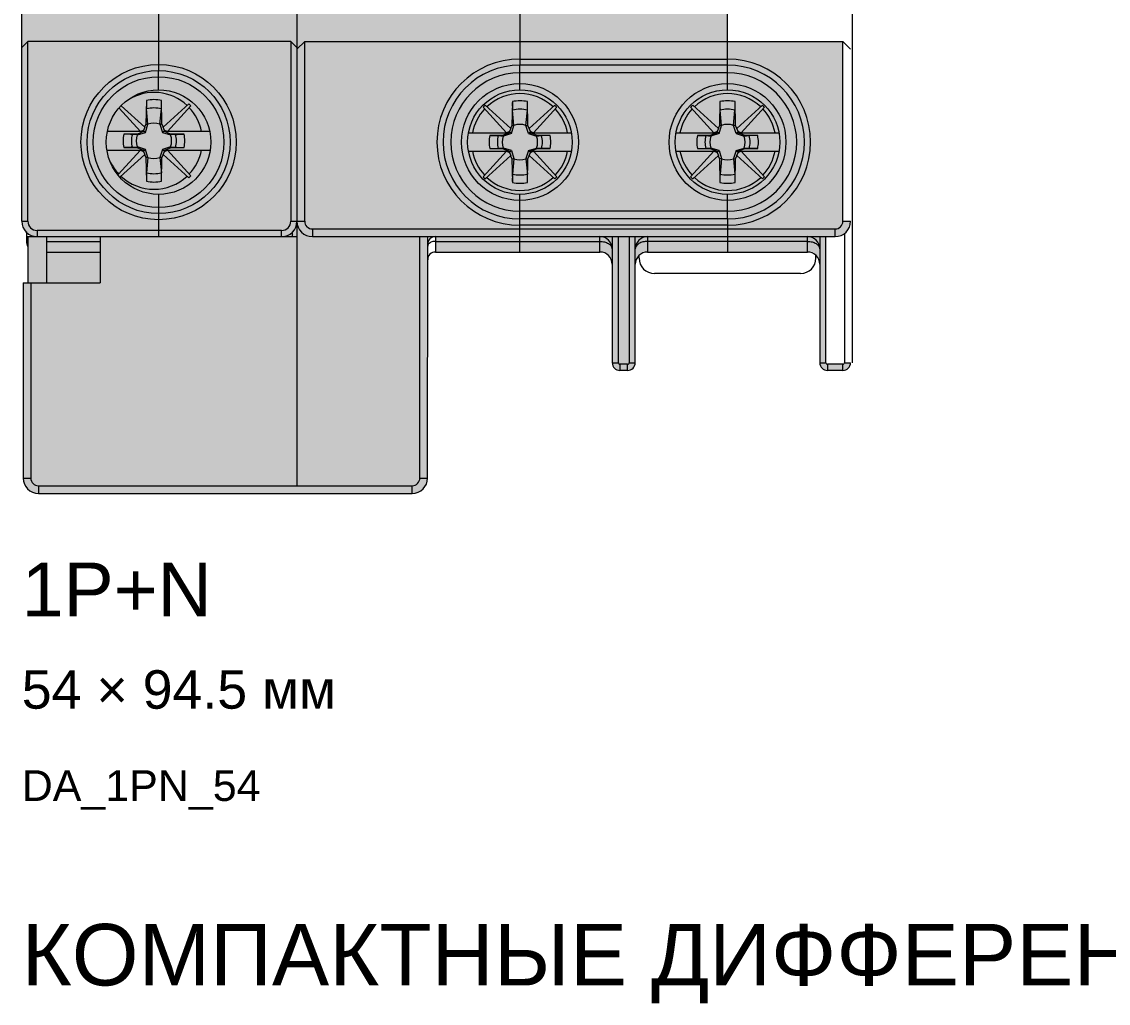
# Model space of a CAD drawing. Header units: millimetres. Extents: x 0 to 418, y -44 to 411.
# Drawn here: x 0 to 70.7, y 101.8 to 165.7 of the extents above; entities that cross this region are included whole.
import ezdxf
from ezdxf.enums import TextEntityAlignment as Align

# ---------------------------------------------------------------- set-up
doc = ezdxf.new("R2010")
doc.units = ezdxf.units.MM
for name, color, linetype, lineweight, true_color in [('BODY', 7, 'Continuous', 5, 0xf0f1eb), ('DETAILS', 7, 'Continuous', 5, 0x2f373d), ('MARKING', 7, 'Continuous', 5, 0x2f373d), ('TERMINALS', 7, 'Continuous', 5, 0xa4adb6)]:
    doc.layers.add(name, color=color, linetype=linetype, lineweight=lineweight, true_color=true_color)
doc.layers.add('PARAMETERS', color=7, linetype='Continuous', plot=False)
doc.styles.add('BLOCK_ARIAL', font='arial.ttf')

# ---------------------------------------------------------------- blocks, each defined once
blk = doc.blocks.new('DA_1PN_54')
at = {"layer": 'BODY', "true_color": 0xf0f1eb}
blk.add_hatch(color=7, dxfattribs=at).paths.add_polyline_path([(0.1, 1), (0.1, 13.7), (0.4, 13.7), (0.4, 16.7), (1, 16.7), (0.8, 16.72), (0.61, 16.78), (0.3, 16.983), (0.29, 16.99), (0.08, 17.31), (0.02, 17.5), (0, 17.7), (0, 29), (0, 33.8), (0, 39.54), (0, 39.74), (0, 43.45), (0, 49.75), (0, 53.06), (0.4, 53.06), (0.58, 53.06), (0.6, 53.06), (3.6, 53.06), (3.9, 53.06), (3.9, 53.065), (3.9, 53.07), (13.9, 53.07), (13.9, 53.09), (17.3, 53.09), (17.435, 53.085), (17.53, 53.07), (17.595, 53.06), (17.64, 53.06), (17.645, 53.06), (17.685, 53.065), (17.69, 53.07), (17.695, 53.07), (17.7, 53.07), (17.71, 53.07), (17.73, 53.08), (17.75, 53.09), (17.77, 53.1), (17.785, 53.108), (17.77, 53.115), (17.75, 53.13), (17.725, 53.14), (17.715, 53.148), (17.71, 53.15), (17.7, 53.16), (17.69, 53.16), (17.69, 53.17), (17.61, 53.25), (17.55, 53.34), (17.51, 53.45), (17.5, 53.56), (0.4, 53.56), (0.37, 53.39), (0.29, 53.24), (0.16, 53.13), (0, 53.07), (0, 76.4), (0, 81.2), (0, 92.5), (0.02, 92.7), (0.08, 92.89), (0.29, 93.21), (0.3, 93.217), (0.3, 93.375), (0.3, 93.38), (0.3, 93.41), (0.3, 93.8), (0.35, 94.07), (0.5, 94.3), (0.73, 94.45), (1, 94.5), (8.9, 94.5), (16.9, 94.5), (17.17, 94.45), (17.39, 94.3), (17.392, 94.297), (17.395, 94.295), (17.545, 94.07), (17.6, 93.8), (17.6, 93.41), (17.6, 93.38), (17.6, 93.375), (17.6, 93.217), (17.61, 93.21), (17.82, 92.89), (17.88, 92.7), (17.9, 92.5), (17.92, 92.7), (17.98, 92.89), (18.19, 93.21), (18.2, 93.217), (18.2, 93.375), (18.2, 93.38), (18.2, 93.41), (18.2, 93.8), (18.25, 94.07), (18.4, 94.3), (18.63, 94.45), (18.9, 94.5), (29.3, 94.5), (45.9, 94.5), (52.9, 94.5), (53.17, 94.45), (53.39, 94.3), (53.392, 94.297), (53.395, 94.295), (53.545, 94.07), (53.6, 93.8), (53.6, 93.41), (53.6, 93.38), (53.6, 93.375), (53.6, 93.217), (53.61, 93.21), (53.82, 92.89), (53.88, 92.7), (53.9, 92.5), (53.4, 92.5), (53.4, 80.8), (45.9, 80.8), (45.9, 77.6), (52.7, 77.6), (52.94, 77.58), (53.17, 77.51), (53.37, 77.4), (53.55, 77.25), (53.695, 77.07), (53.737, 76.991), (53.81, 76.87), (53.88, 76.64), (53.9, 76.4), (53.4, 76.4), (53.4, 33.8), (53.9, 33.8), (53.88, 33.56), (53.81, 33.33), (53.737, 33.209), (53.695, 33.13), (53.55, 32.95), (53.37, 32.8), (53.17, 32.69), (52.94, 32.62), (52.7, 32.6), (45.9, 32.6), (45.9, 29.4), (53.4, 29.4), (53.4, 17.7), (53.9, 17.7), (53.88, 17.5), (53.82, 17.31), (53.61, 16.99), (53.29, 16.78), (53.1, 16.72), (52.9, 16.7), (52.3, 16.7), (52.3, 8.5), (52.3, 8.48), (52.31, 8.46), (52.32, 8.44), (52.33, 8.43), (52.34, 8.42), (52.36, 8.41), (52.38, 8.4), (52.4, 8.4), (53.4, 8.4), (53.42, 8.4), (53.44, 8.41), (53.46, 8.42), (53.46, 8.42), (53.47, 8.43), (53.48, 8.44), (53.49, 8.46), (53.5, 8.48), (53.5, 8.5), (53.9, 8.5), (53.86, 8.305), (53.755, 8.145), (53.595, 8.04), (53.4, 8), (52.4, 8), (52.205, 8.04), (52.045, 8.145), (51.94, 8.305), (51.9, 8.5), (51.9, 14.9), (51.835, 15.21), (51.665, 15.465), (51.41, 15.635), (51.1, 15.7), (45.9, 15.7), (40.7, 15.7), (40.39, 15.635), (40.135, 15.465), (39.965, 15.21), (39.9, 14.9), (39.9, 8.5), (39.86, 8.305), (39.755, 8.145), (39.595, 8.04), (39.4, 8), (38.9, 8), (38.705, 8.04), (38.545, 8.145), (38.44, 8.305), (38.4, 8.5), (38.4, 14.9), (38.335, 15.21), (38.165, 15.465), (37.91, 15.635), (37.6, 15.7), (32.4, 15.7), (26.9, 15.7), (26.9, 16.39), (26.9, 16.7), (26.4, 16.7), (26.39, 1), (26.37, 0.8), (26.315, 0.61), (26.185, 0.42), (26.1, 0.29), (25.78, 0.08), (25.595, 0.02), (25.39, 0), (1.09, 0), (0.895, 0.02), (0.71, 0.075), (0.535, 0.17), (0.415, 0.27), (0.39, 0.29), (0.388, 0.293), (0.385, 0.295), (0.26, 0.445), (0.17, 0.615), (0.14, 0.71), (0.11, 0.8), (0.09, 1)])
at = {"layer": 'TERMINALS', "true_color": 0xa4adb6}
for points in [[(13.626, 21.071), (13.586, 20.969), (13.555, 20.885), (13.522, 20.818), (13.5, 20.766), (13.429, 20.616), (13.353, 20.469), (13.341, 20.447), (13.34, 20.445), (13.338, 20.442), (13.273, 20.325), (13.188, 20.183), (13.099, 20.044), (13.005, 19.909), (12.906, 19.776), (12.803, 19.646), (12.697, 19.52), (12.586, 19.398), (12.471, 19.279), (12.352, 19.164), (12.229, 19.053), (12.103, 18.946), (11.974, 18.844), (11.841, 18.745), (11.788, 18.708), (11.725, 18.66), (11.649, 18.615), (11.567, 18.562), (11.425, 18.477), (11.306, 18.411), (11.305, 18.41), (11.304, 18.41), (11.28, 18.396), (11.133, 18.321), (10.984, 18.25), (10.93, 18.227), (10.865, 18.195), (10.786, 18.166), (10.679, 18.124), (10.523, 18.068), (10.479, 18.054), (10.4, 18.025), (10.336, 18.009), (10.207, 17.972), (10.047, 17.932), (9.885, 17.897), (9.722, 17.867), (9.559, 17.843), (9.454, 17.831), (9.415, 17.825), (9.385, 17.824), (9.23, 17.811), (9.065, 17.803), (8.901, 17.8), (8.9, 17.8), (8.899, 17.8), (8.735, 17.803), (8.569, 17.811), (8.414, 17.824), (8.385, 17.825), (8.348, 17.831), (8.241, 17.843), (8.077, 17.867), (7.915, 17.897), (7.753, 17.932), (7.593, 17.972), (7.46, 18.01), (7.4, 18.025), (7.324, 18.053), (7.276, 18.068), (7.121, 18.124), (7.008, 18.168), (6.935, 18.195), (6.873, 18.225), (6.816, 18.25), (6.666, 18.321), (6.519, 18.396), (6.375, 18.477), (6.233, 18.562), (6.145, 18.619), (6.075, 18.66), (6.007, 18.711), (5.958, 18.745), (5.826, 18.844), (5.696, 18.946), (5.693, 18.949), (5.685, 18.955), (5.674, 18.965), (5.57, 19.053), (5.448, 19.164), (5.329, 19.279), (5.214, 19.398), (5.103, 19.52), (4.996, 19.646), (4.893, 19.776), (4.795, 19.909), (4.754, 19.967), (4.71, 20.025), (4.67, 20.093), (4.611, 20.183), (4.526, 20.325), (4.446, 20.469), (4.371, 20.616), (4.3, 20.766), (4.274, 20.826), (4.245, 20.885), (4.22, 20.953), (4.173, 21.071), (4.118, 21.227), (4.101, 21.278), (4.075, 21.35), (4.055, 21.428), (4.022, 21.543), (3.982, 21.703), (3.975, 21.733), (3.95, 21.83), (3.936, 21.924), (3.917, 22.027), (3.893, 22.191), (3.881, 22.293), (3.875, 22.335), (3.874, 22.357), (3.861, 22.52), (3.852, 22.685), (3.85, 22.85), (3.852, 23.015), (3.861, 23.18), (3.874, 23.343), (3.875, 23.365), (3.881, 23.406), (3.893, 23.509), (3.917, 23.673), (3.936, 23.776), (3.95, 23.87), (3.975, 23.967), (3.982, 23.997), (4.022, 24.157), (4.055, 24.273), (4.075, 24.35), (4.101, 24.421), (4.118, 24.473), (4.173, 24.629), (4.22, 24.748), (4.245, 24.815), (4.274, 24.874), (4.3, 24.934), (4.371, 25.084), (4.446, 25.231), (4.526, 25.375), (4.611, 25.517), (4.67, 25.608), (4.71, 25.675), (4.754, 25.732), (4.795, 25.792), (4.893, 25.924), (4.996, 26.054), (5.103, 26.18), (5.214, 26.302), (5.329, 26.421), (5.448, 26.536), (5.57, 26.647), (5.675, 26.736), (5.685, 26.745), (5.692, 26.751), (5.696, 26.754), (5.826, 26.856), (5.958, 26.955), (6.008, 26.989), (6.075, 27.04), (6.143, 27.081), (6.233, 27.138), (6.375, 27.223), (6.519, 27.304), (6.666, 27.379), (6.816, 27.45), (6.874, 27.475), (6.935, 27.505), (7.006, 27.531), (7.121, 27.576), (7.276, 27.632), (7.326, 27.648), (7.4, 27.675), (7.459, 27.69), (7.593, 27.728), (7.753, 27.768), (7.915, 27.803), (8.077, 27.833), (8.241, 27.857), (8.349, 27.869), (8.385, 27.875), (8.412, 27.876), (8.569, 27.889), (8.735, 27.897), (8.9, 27.9), (9.065, 27.897), (9.23, 27.889), (9.387, 27.876), (9.415, 27.875), (9.452, 27.869), (9.559, 27.857), (9.722, 27.833), (9.885, 27.803), (10.047, 27.768), (10.207, 27.728), (10.338, 27.691), (10.4, 27.675), (10.478, 27.647), (10.523, 27.632), (10.679, 27.576), (10.787, 27.533), (10.865, 27.505), (10.929, 27.474), (10.984, 27.45), (11.133, 27.379), (11.28, 27.304), (11.425, 27.223), (11.567, 27.138), (11.65, 27.084), (11.725, 27.04), (11.787, 26.992), (11.841, 26.955), (11.974, 26.856), (12.103, 26.754), (12.229, 26.647), (12.352, 26.536), (12.471, 26.421), (12.586, 26.302), (12.697, 26.18), (12.803, 26.054), (12.906, 25.924), (13.005, 25.792), (13.099, 25.656), (13.188, 25.517), (13.273, 25.375), (13.339, 25.257), (13.34, 25.255), (13.341, 25.253), (13.353, 25.231), (13.429, 25.084), (13.5, 24.934), (13.522, 24.882), (13.555, 24.815), (13.585, 24.732), (13.626, 24.629), (13.682, 24.473), (13.695, 24.432), (13.725, 24.35), (13.742, 24.282), (13.778, 24.157), (13.818, 23.997), (13.853, 23.835), (13.882, 23.673), (13.907, 23.509), (13.918, 23.408), (13.925, 23.365), (13.927, 23.329), (13.939, 23.18), (13.947, 23.015), (13.95, 22.857), (13.95, 22.85), (13.95, 22.843), (13.947, 22.685), (13.939, 22.52), (13.927, 22.371), (13.925, 22.335), (13.918, 22.292), (13.907, 22.191), (13.882, 22.027), (13.853, 21.865), (13.818, 21.703), (13.778, 21.543), (13.742, 21.418), (13.725, 21.35), (13.695, 21.268), (13.682, 21.227)], [(37.696, 21.797), (37.659, 21.624), (37.616, 21.452), (37.567, 21.282), (37.513, 21.114), (37.454, 20.948), (37.389, 20.784), (37.318, 20.621), (37.243, 20.462), (37.162, 20.304), (37.076, 20.15), (36.985, 19.998), (36.89, 19.85), (36.789, 19.705), (36.684, 19.563), (36.574, 19.424), (36.46, 19.29), (36.341, 19.159), (36.218, 19.032), (36.091, 18.909), (35.96, 18.79), (35.825, 18.676), (35.687, 18.566), (35.545, 18.461), (35.4, 18.36), (35.251, 18.264), (35.1, 18.173), (34.945, 18.088), (34.788, 18.007), (34.628, 17.931), (34.466, 17.861), (34.302, 17.796), (34.136, 17.737), (33.967, 17.683), (33.797, 17.634), (33.626, 17.591), (33.453, 17.554), (33.279, 17.522), (33.105, 17.496), (32.929, 17.476), (32.753, 17.462), (32.576, 17.453), (32.4, 17.45), (32.223, 17.453), (32.047, 17.462), (31.87, 17.476), (31.695, 17.496), (31.52, 17.522), (31.346, 17.554), (31.174, 17.591), (31.002, 17.634), (30.832, 17.683), (30.664, 17.737), (30.498, 17.796), (30.333, 17.861), (30.171, 17.931), (30.011, 18.007), (29.854, 18.088), (29.7, 18.173), (29.548, 18.264), (29.4, 18.36), (29.254, 18.461), (29.112, 18.566), (28.974, 18.676), (28.839, 18.79), (28.708, 18.909), (28.581, 19.032), (28.459, 19.159), (28.34, 19.29), (28.226, 19.424), (28.116, 19.563), (28.01, 19.705), (27.91, 19.85), (27.814, 19.998), (27.723, 20.15), (27.637, 20.304), (27.557, 20.462), (27.481, 20.621), (27.411, 20.784), (27.346, 20.948), (27.286, 21.114), (27.232, 21.282), (27.184, 21.452), (27.141, 21.624), (27.104, 21.797), (27.072, 21.97), (27.046, 22.145), (27.026, 22.321), (27.011, 22.497), (27.003, 22.673), (27, 22.85), (27.003, 23.027), (27.011, 23.203), (27.026, 23.379), (27.046, 23.555), (27.072, 23.73), (27.104, 23.904), (27.141, 24.076), (27.184, 24.248), (27.232, 24.418), (27.286, 24.586), (27.346, 24.752), (27.411, 24.917), (27.481, 25.079), (27.557, 25.238), (27.637, 25.396), (27.723, 25.55), (27.814, 25.702), (27.91, 25.85), (28.01, 25.995), (28.116, 26.137), (28.226, 26.276), (28.34, 26.41), (28.459, 26.541), (28.581, 26.668), (28.708, 26.791), (28.839, 26.91), (28.974, 27.024), (29.112, 27.134), (29.254, 27.239), (29.4, 27.34), (29.548, 27.436), (29.7, 27.527), (29.854, 27.612), (30.011, 27.693), (30.171, 27.769), (30.333, 27.839), (30.498, 27.904), (30.664, 27.963), (30.832, 28.018), (31.002, 28.066), (31.174, 28.109), (31.346, 28.146), (31.52, 28.178), (31.695, 28.204), (31.87, 28.224), (32.047, 28.238), (32.223, 28.247), (32.4, 28.25), (32.576, 28.247), (32.753, 28.238), (32.929, 28.224), (33.105, 28.204), (33.279, 28.178), (33.453, 28.146), (33.626, 28.109), (33.797, 28.066), (33.967, 28.018), (34.136, 27.963), (34.302, 27.904), (34.466, 27.839), (34.628, 27.769), (34.788, 27.693), (34.945, 27.612), (35.1, 27.527), (35.251, 27.436), (35.4, 27.34), (35.545, 27.239), (35.687, 27.134), (35.825, 27.024), (35.96, 26.91), (36.091, 26.791), (36.218, 26.668), (36.341, 26.541), (36.46, 26.41), (36.574, 26.276), (36.684, 26.137), (36.789, 25.995), (36.89, 25.85), (36.985, 25.702), (37.076, 25.55), (37.162, 25.396), (37.243, 25.238), (37.318, 25.079), (37.389, 24.917), (37.454, 24.752), (37.513, 24.586), (37.567, 24.418), (37.616, 24.248), (37.659, 24.076), (37.696, 23.904), (37.728, 23.73), (37.754, 23.555), (37.774, 23.379), (37.788, 23.203), (37.797, 23.027), (37.8, 22.85), (37.797, 22.673), (37.788, 22.497), (37.774, 22.321), (37.754, 22.145), (37.728, 21.97)], [(51.159, 21.624), (51.116, 21.452), (51.067, 21.282), (51.013, 21.114), (50.954, 20.948), (50.889, 20.784), (50.818, 20.621), (50.743, 20.462), (50.662, 20.304), (50.576, 20.15), (50.485, 19.998), (50.39, 19.85), (50.289, 19.705), (50.184, 19.563), (50.074, 19.424), (49.96, 19.29), (49.841, 19.159), (49.718, 19.032), (49.591, 18.909), (49.46, 18.79), (49.325, 18.676), (49.187, 18.566), (49.045, 18.461), (48.9, 18.36), (48.751, 18.264), (48.6, 18.173), (48.445, 18.088), (48.288, 18.007), (48.128, 17.931), (47.966, 17.861), (47.802, 17.796), (47.636, 17.737), (47.467, 17.683), (47.297, 17.634), (47.126, 17.591), (46.953, 17.554), (46.779, 17.522), (46.605, 17.496), (46.429, 17.476), (46.253, 17.462), (46.076, 17.453), (45.9, 17.45), (45.723, 17.453), (45.547, 17.462), (45.37, 17.476), (45.195, 17.496), (45.02, 17.522), (44.846, 17.554), (44.674, 17.591), (44.502, 17.634), (44.332, 17.683), (44.164, 17.737), (43.998, 17.796), (43.833, 17.861), (43.671, 17.931), (43.511, 18.007), (43.354, 18.088), (43.2, 18.173), (43.048, 18.264), (42.9, 18.36), (42.754, 18.461), (42.612, 18.566), (42.474, 18.676), (42.339, 18.79), (42.208, 18.909), (42.081, 19.032), (41.959, 19.159), (41.84, 19.29), (41.726, 19.424), (41.616, 19.563), (41.51, 19.705), (41.41, 19.85), (41.314, 19.998), (41.223, 20.15), (41.137, 20.304), (41.057, 20.462), (40.981, 20.621), (40.911, 20.784), (40.846, 20.948), (40.786, 21.114), (40.732, 21.282), (40.684, 21.452), (40.641, 21.624), (40.604, 21.797), (40.572, 21.97), (40.546, 22.145), (40.526, 22.321), (40.511, 22.497), (40.503, 22.673), (40.5, 22.85), (40.503, 23.027), (40.511, 23.203), (40.526, 23.379), (40.546, 23.555), (40.572, 23.73), (40.604, 23.904), (40.641, 24.076), (40.684, 24.248), (40.732, 24.418), (40.786, 24.586), (40.846, 24.752), (40.911, 24.917), (40.981, 25.079), (41.057, 25.238), (41.137, 25.396), (41.223, 25.55), (41.314, 25.702), (41.41, 25.85), (41.51, 25.995), (41.616, 26.137), (41.726, 26.276), (41.84, 26.41), (41.959, 26.541), (42.081, 26.668), (42.208, 26.791), (42.339, 26.91), (42.474, 27.024), (42.612, 27.134), (42.754, 27.239), (42.9, 27.34), (43.048, 27.436), (43.2, 27.527), (43.354, 27.612), (43.511, 27.693), (43.671, 27.769), (43.833, 27.839), (43.998, 27.904), (44.164, 27.963), (44.332, 28.018), (44.502, 28.066), (44.674, 28.109), (44.846, 28.146), (45.02, 28.178), (45.195, 28.204), (45.37, 28.224), (45.547, 28.238), (45.723, 28.247), (45.9, 28.25), (46.076, 28.247), (46.253, 28.238), (46.429, 28.224), (46.605, 28.204), (46.779, 28.178), (46.953, 28.146), (47.126, 28.109), (47.297, 28.066), (47.467, 28.018), (47.636, 27.963), (47.802, 27.904), (47.966, 27.839), (48.128, 27.769), (48.288, 27.693), (48.445, 27.612), (48.6, 27.527), (48.751, 27.436), (48.9, 27.34), (49.045, 27.239), (49.187, 27.134), (49.325, 27.024), (49.46, 26.91), (49.591, 26.791), (49.718, 26.668), (49.841, 26.541), (49.96, 26.41), (50.074, 26.276), (50.184, 26.137), (50.289, 25.995), (50.39, 25.85), (50.485, 25.702), (50.576, 25.55), (50.662, 25.396), (50.743, 25.238), (50.818, 25.079), (50.889, 24.917), (50.954, 24.752), (51.013, 24.586), (51.067, 24.418), (51.116, 24.248), (51.159, 24.076), (51.196, 23.904), (51.228, 23.73), (51.254, 23.555), (51.274, 23.379), (51.288, 23.203), (51.297, 23.027), (51.3, 22.85), (51.297, 22.673), (51.288, 22.497), (51.274, 22.321), (51.254, 22.145), (51.228, 21.97), (51.196, 21.797)]]:
    blk.add_hatch(color=253, dxfattribs=at).paths.add_polyline_path(points)
at = {"layer": 'DETAILS', "color": 250, "linetype": 'ByBlock', "lineweight": 5, "true_color": 0x2f373d}
for p, q in [((45.9, 26.25), (45.9, 94.5)), ((17.9, 92.5), (17.9, 0.5)), ((54, 92.5), (54, 8.5)), ((0, 17.7), (0, 53.06)), ((32.4, 33.6), (32.4, 27.868)), ((8.9, 32.6), (8.9, 27.518)), ((0.4, 29.4), (0, 29)), ((0.4, 17.7), (0.4, 29.4)), ((17.5, 29.4), (0.4, 29.4)), ((17.5, 29.4), (17.5, 17.7)), ((17.9, 29), (17.5, 29.4)), ((17.9, 28.9), (18.4, 29.4)), ((18.4, 17.7), (18.4, 29.4)), ((18.4, 29.4), (53.4, 29.4)), ((53.4, 17.7), (53.4, 29.4)), ((53.4, 29.4), (53.9, 28.9)), ((32.4, 28.25), (45.9, 28.25)), ((32.4, 26.25), (32.4, 27.85)), ((45.9, 27.85), (32.4, 27.85)), ((8.9, 26.25), (8.9, 27.5)), ((45.9, 27.35), (32.4, 27.35)), ((8.107, 25.562), (8.08, 24.016)), ((9.12, 24.016), (9.093, 25.562)), ((31.907, 25.482), (31.88, 23.936)), ((32.92, 23.936), (32.893, 25.482)), ((45.407, 25.482), (45.38, 23.936)), ((46.42, 23.936), (46.393, 25.482)), ((7.716, 23.53), (6.337, 25.048)), ((8.004, 23.809), (6.473, 25.201)), ((8.211, 24.012), (8.116, 25.011)), ((8.989, 24.012), (9.083, 25.011)), ((10.867, 25.328), (9.195, 23.809)), ((9.483, 23.53), (10.998, 25.197)), ((31.516, 23.45), (30.002, 25.117)), ((31.804, 23.729), (30.133, 25.248)), ((32.011, 23.932), (31.916, 24.931)), ((32.789, 23.932), (32.883, 24.931)), ((34.667, 25.248), (32.995, 23.729)), ((33.283, 23.45), (34.798, 25.117)), ((45.016, 23.45), (43.502, 25.117)), ((45.304, 23.729), (43.633, 25.248)), ((45.511, 23.932), (45.416, 24.931)), ((46.289, 23.932), (46.383, 24.931)), ((48.167, 25.248), (46.495, 23.729)), ((46.783, 23.45), (48.298, 25.117)), ((7.716, 23.53), (5.591, 23.53)), ((7.518, 23.374), (6.638, 23.355)), ((7.517, 23.319), (7.194, 23.347)), ((7.517, 23.319), (7.521, 23.319)), ((7.925, 23.53), (7.518, 23.374)), ((7.521, 23.319), (7.518, 23.374)), ((7.521, 23.319), (8.046, 23.483)), ((7.707, 23.54), (7.685, 23.53)), ((7.73, 23.53), (7.716, 23.53)), ((7.917, 23.613), (7.73, 23.53)), ((7.73, 23.53), (7.925, 23.53)), ((8.004, 23.809), (7.917, 23.613)), ((8.046, 23.483), (7.917, 23.613)), ((8.08, 24.016), (7.989, 23.823)), ((8.046, 23.483), (8.211, 24.008)), ((8.08, 24.016), (8.211, 24.008)), ((8.211, 24.012), (8.211, 24.008)), ((9.12, 24.016), (8.989, 24.008)), ((8.989, 24.008), (8.989, 24.012)), ((8.989, 24.008), (9.153, 23.483)), ((9.21, 23.823), (9.12, 24.016)), ((9.283, 23.613), (9.153, 23.483)), ((9.153, 23.483), (9.678, 23.319)), ((9.283, 23.613), (9.195, 23.809)), ((9.681, 23.374), (9.275, 23.53)), ((9.469, 23.53), (9.275, 23.53)), ((9.469, 23.53), (9.283, 23.613)), ((9.483, 23.53), (9.469, 23.53)), ((12.208, 23.53), (9.483, 23.53)), ((9.515, 23.53), (9.492, 23.54)), ((9.678, 23.319), (9.681, 23.374)), ((9.682, 23.319), (9.678, 23.319)), ((10.561, 23.355), (9.681, 23.374)), ((10.005, 23.347), (9.682, 23.319)), ((29.068, 23.45), (31.516, 23.45)), ((31.725, 23.45), (31.318, 23.294)), ((31.846, 23.403), (31.321, 23.239)), ((31.507, 23.46), (31.485, 23.45)), ((31.53, 23.45), (31.516, 23.45)), ((31.717, 23.533), (31.53, 23.45)), ((31.725, 23.45), (31.53, 23.45)), ((31.804, 23.729), (31.717, 23.533)), ((31.717, 23.533), (31.846, 23.403)), ((31.88, 23.936), (31.789, 23.743)), ((31.846, 23.403), (32.011, 23.928)), ((32.011, 23.928), (31.88, 23.936)), ((32.011, 23.928), (32.011, 23.932)), ((32.789, 23.928), (32.92, 23.936)), ((32.789, 23.932), (32.789, 23.928)), ((32.953, 23.403), (32.789, 23.928)), ((33.01, 23.743), (32.92, 23.936)), ((32.953, 23.403), (33.083, 23.533)), ((32.953, 23.403), (33.478, 23.239)), ((33.083, 23.533), (32.995, 23.729)), ((33.481, 23.294), (33.075, 23.45)), ((33.075, 23.45), (35.732, 23.45)), ((33.269, 23.45), (33.083, 23.533)), ((33.315, 23.45), (33.292, 23.46)), ((42.568, 23.45), (45.016, 23.45)), ((45.225, 23.45), (44.818, 23.294)), ((45.346, 23.403), (44.821, 23.239)), ((45.007, 23.46), (44.985, 23.45)), ((45.03, 23.45), (45.016, 23.45)), ((45.217, 23.533), (45.03, 23.45)), ((45.03, 23.45), (45.225, 23.45)), ((45.304, 23.729), (45.217, 23.533)), ((45.346, 23.403), (45.217, 23.533)), ((45.38, 23.936), (45.289, 23.743)), ((45.346, 23.403), (45.511, 23.928)), ((45.511, 23.928), (45.38, 23.936)), ((45.511, 23.928), (45.511, 23.932)), ((46.42, 23.936), (46.289, 23.928)), ((46.289, 23.932), (46.289, 23.928)), ((46.453, 23.403), (46.289, 23.928)), ((46.51, 23.743), (46.42, 23.936)), ((46.453, 23.403), (46.583, 23.533)), ((46.453, 23.403), (46.978, 23.239)), ((46.583, 23.533), (46.495, 23.729)), ((46.981, 23.294), (46.575, 23.45)), ((46.575, 23.45), (49.232, 23.45)), ((46.769, 23.45), (46.583, 23.533)), ((46.815, 23.45), (46.792, 23.46)), ((31.318, 23.294), (30.438, 23.275)), ((30.994, 23.267), (31.317, 23.239)), ((31.321, 23.239), (31.317, 23.239)), ((31.318, 23.294), (31.321, 23.239)), ((33.481, 23.294), (33.478, 23.239)), ((33.478, 23.239), (33.482, 23.239)), ((34.361, 23.275), (33.481, 23.294)), ((33.482, 23.239), (33.805, 23.267)), ((44.818, 23.294), (43.938, 23.275)), ((44.494, 23.267), (44.817, 23.239)), ((44.821, 23.239), (44.817, 23.239)), ((44.818, 23.294), (44.821, 23.239)), ((46.981, 23.294), (46.978, 23.239)), ((46.978, 23.239), (46.982, 23.239)), ((47.861, 23.275), (46.981, 23.294)), ((46.982, 23.239), (47.305, 23.267)), ((5.553, 22.33), (7.716, 22.33)), ((6.266, 20.734), (7.716, 22.33)), ((6.394, 20.588), (8.004, 22.051)), ((6.638, 22.506), (7.518, 22.486)), ((7.194, 22.513), (7.517, 22.541)), ((7.517, 22.541), (7.521, 22.541)), ((7.521, 22.541), (7.518, 22.486)), ((7.518, 22.486), (7.925, 22.33)), ((8.046, 22.377), (7.521, 22.541)), ((7.685, 22.33), (7.707, 22.32)), ((7.716, 22.33), (7.73, 22.33)), ((7.73, 22.33), (7.917, 22.247)), ((7.925, 22.33), (7.73, 22.33)), ((7.917, 22.247), (8.046, 22.377)), ((7.917, 22.247), (8.004, 22.051)), ((7.989, 22.037), (8.08, 21.844)), ((8.211, 21.852), (8.046, 22.377)), ((9.153, 22.377), (8.989, 21.852)), ((9.12, 21.844), (9.21, 22.037)), ((9.678, 22.541), (9.153, 22.377)), ((9.283, 22.247), (9.153, 22.377)), ((9.195, 22.051), (9.283, 22.247)), ((9.195, 22.051), (10.867, 20.532)), ((9.275, 22.33), (9.681, 22.486)), ((9.275, 22.33), (9.469, 22.33)), ((9.283, 22.247), (9.469, 22.33)), ((9.469, 22.33), (9.483, 22.33)), ((10.998, 20.663), (9.483, 22.33)), ((9.483, 22.33), (12.249, 22.33)), ((9.492, 22.32), (9.515, 22.33)), ((9.678, 22.541), (9.681, 22.486)), ((9.682, 22.541), (9.678, 22.541)), ((9.681, 22.486), (10.561, 22.506)), ((9.682, 22.541), (10.005, 22.513)), ((29.067, 22.25), (31.725, 22.25)), ((30.002, 20.583), (31.516, 22.25)), ((30.133, 20.452), (31.804, 21.971)), ((30.438, 22.426), (31.318, 22.406)), ((31.317, 22.461), (30.994, 22.433)), ((31.321, 22.461), (31.317, 22.461)), ((31.318, 22.406), (31.321, 22.461)), ((31.318, 22.406), (31.725, 22.25)), ((31.846, 22.297), (31.321, 22.461)), ((31.485, 22.25), (31.507, 22.24)), ((31.53, 22.25), (31.717, 22.167)), ((31.846, 22.297), (31.717, 22.167)), ((31.717, 22.167), (31.804, 21.971)), ((31.789, 21.957), (31.88, 21.764)), ((31.846, 22.297), (32.011, 21.772)), ((32.953, 22.297), (32.789, 21.772)), ((32.92, 21.764), (33.01, 21.957)), ((32.953, 22.297), (33.478, 22.461)), ((32.953, 22.297), (33.083, 22.167)), ((32.995, 21.971), (33.083, 22.167)), ((32.995, 21.971), (34.667, 20.452)), ((33.075, 22.25), (33.481, 22.406)), ((33.269, 22.25), (33.075, 22.25)), ((33.083, 22.167), (33.269, 22.25)), ((33.269, 22.25), (33.283, 22.25)), ((34.798, 20.583), (33.283, 22.25)), ((33.283, 22.25), (35.732, 22.25)), ((33.292, 22.24), (33.315, 22.25)), ((33.481, 22.406), (33.478, 22.461)), ((33.478, 22.461), (33.482, 22.461)), ((33.481, 22.406), (34.361, 22.426)), ((33.805, 22.433), (33.482, 22.461)), ((42.567, 22.25), (45.225, 22.25)), ((43.502, 20.583), (45.016, 22.25)), ((43.633, 20.452), (45.304, 21.971)), ((43.938, 22.426), (44.818, 22.406)), ((44.817, 22.461), (44.494, 22.433)), ((44.821, 22.461), (44.817, 22.461)), ((44.818, 22.406), (44.821, 22.461)), ((44.818, 22.406), (45.225, 22.25)), ((45.346, 22.297), (44.821, 22.461)), ((44.985, 22.25), (45.007, 22.24)), ((45.03, 22.25), (45.217, 22.167)), ((45.346, 22.297), (45.217, 22.167)), ((45.217, 22.167), (45.304, 21.971)), ((45.289, 21.957), (45.38, 21.764)), ((45.346, 22.297), (45.511, 21.772)), ((46.453, 22.297), (46.289, 21.772)), ((46.42, 21.764), (46.51, 21.957)), ((46.453, 22.297), (46.978, 22.461)), ((46.583, 22.167), (46.453, 22.297)), ((46.495, 21.971), (46.583, 22.167)), ((46.495, 21.971), (48.167, 20.452)), ((46.575, 22.25), (46.981, 22.406)), ((46.575, 22.25), (46.769, 22.25)), ((46.583, 22.167), (46.769, 22.25)), ((46.769, 22.25), (46.783, 22.25)), ((48.298, 20.583), (46.783, 22.25)), ((46.783, 22.25), (49.232, 22.25)), ((46.792, 22.24), (46.815, 22.25)), ((46.981, 22.406), (46.978, 22.461)), ((46.978, 22.461), (46.982, 22.461)), ((46.981, 22.406), (47.861, 22.426)), ((47.305, 22.433), (46.982, 22.461)), ((8.211, 21.852), (8.08, 21.844)), ((8.08, 21.844), (8.107, 20.298)), ((8.211, 21.848), (8.116, 20.849)), ((8.211, 21.852), (8.211, 21.848)), ((9.12, 21.844), (8.989, 21.852)), ((8.989, 21.848), (8.989, 21.852)), ((8.989, 21.848), (9.083, 20.849)), ((9.093, 20.298), (9.12, 21.844)), ((31.88, 21.764), (32.011, 21.772)), ((31.88, 21.764), (31.907, 20.218)), ((32.011, 21.768), (31.916, 20.769)), ((32.011, 21.768), (32.011, 21.772)), ((32.789, 21.772), (32.92, 21.764)), ((32.789, 21.772), (32.789, 21.768)), ((32.789, 21.768), (32.883, 20.769)), ((32.893, 20.218), (32.92, 21.764)), ((45.511, 21.772), (45.38, 21.764)), ((45.38, 21.764), (45.407, 20.218)), ((45.511, 21.768), (45.416, 20.769)), ((45.511, 21.768), (45.511, 21.772)), ((46.289, 21.772), (46.42, 21.764)), ((46.289, 21.772), (46.289, 21.768)), ((46.289, 21.768), (46.383, 20.769)), ((46.393, 20.218), (46.42, 21.764)), ((8.9, 19.45), (8.9, 18.2)), ((32.4, 15.7), (32.4, 19.45)), ((45.9, 17.85), (45.9, 19.45)), ((0, 17.7), (0.4, 17.7)), ((8.9, 18.182), (8.9, 16.7)), ((17.5, 17.7), (18.4, 17.7)), ((45.9, 18.35), (32.4, 18.35)), ((45.9, 17.85), (32.4, 17.85)), ((45.9, 17.832), (45.9, 15.7)), ((53.4, 17.7), (53.9, 17.7)), ((0.3, 17.003), (0.3, 16.4)), ((1, 17.1), (1, 16.7)), ((16.9, 17.1), (1, 17.1)), ((16.9, 16.7), (16.9, 17.1)), ((17.6, 16.7), (17.6, 17.003)), ((18.9, 17.2), (18.9, 16.7)), ((18.9, 17.2), (52.9, 17.2)), ((45.9, 17.45), (32.4, 17.45)), ((52.9, 16.7), (52.9, 17.2)), ((0.4, 16.7), (0.4, 13.7)), ((0.4, 16.7), (17.9, 16.7)), ((1.6, 16.7), (1.6, 13.7)), ((1.6, 16.392), (5.1, 16.392)), ((5.1, 16.7), (5.1, 13.7)), ((18.9, 16.7), (52.9, 16.7)), ((25.9, 1), (25.9, 16.7)), ((26.392, 1), (26.4, 16.7)), ((26.9, 16.7), (26.9, 15.7)), ((26.9, 16.392), (37.6, 16.392)), ((37.6, 15.7), (37.6, 16.7)), ((38.4, 16.7), (38.4, 8.5)), ((38.8, 8.5), (38.8, 16.7)), ((39.5, 16.7), (39.5, 8.5)), ((39.9, 8.5), (39.9, 16.7)), ((40.7, 16.7), (40.7, 15.7)), ((51.1, 16.392), (40.7, 16.392)), ((51.1, 15.7), (51.1, 16.7)), ((51.9, 16.7), (51.9, 8.5)), ((52.3, 8.5), (52.3, 16.7)), ((53.5, 16.9), (53.5, 8.5)), ((1.6, 15.7), (5.1, 15.7)), ((26.9, 15.7), (37.6, 15.7)), ((40.7, 15.7), (51.1, 15.7)), ((40.15, 15.3), (40.15, 15.467)), ((51.65, 15.3), (51.65, 15.467)), ((50.65, 14.3), (41.15, 14.3)), ((0.1, 13.7), (0.1, 1)), ((0.1, 13.7), (5.1, 13.7)), ((0.6, 13.7), (0.592, 1)), ((38.4, 8.5), (38.8, 8.5)), ((39.5, 8.5), (39.9, 8.5)), ((51.9, 8.5), (52.3, 8.5)), ((53.5, 8.5), (53.9, 8.5)), ((38.9, 8.4), (38.9, 8)), ((39.4, 8.4), (38.9, 8.4)), ((39.4, 8), (38.9, 8)), ((39.4, 8), (39.4, 8.4)), ((52.4, 8.4), (52.4, 8)), ((53.4, 8.4), (52.4, 8.4)), ((53.4, 8), (52.4, 8)), ((53.4, 8), (53.4, 8.4)), ((0.092, 1), (0.592, 1)), ((25.892, 1), (26.392, 1)), ((1.092, 0.5), (1.092, 0)), ((1.092, 0.5), (25.392, 0.5)), ((25.392, 0), (25.392, 0.5)), ((1.092, 0), (25.392, 0))]:
    blk.add_line(p, q, dxfattribs=at)
for centre, radius in [((8.9, 22.85), 5.05), ((8.9, 22.85), 4.65), ((8.9, 22.85), 4.25), ((8.9, 22.85), 3.4), ((32.4, 22.85), 3.8), ((32.4, 22.85), 3.4), ((45.9, 22.85), 3.8), ((45.9, 22.85), 3.4)]:
    blk.add_circle(centre, radius, dxfattribs=at)
for centre, radius, start, end in [((32.4, 22.85), 5.4, 90, -90), ((32.4, 22.85), 5, 90, -90), ((45.9, 22.85), 5.4, -90, 90), ((45.9, 22.85), 5, -89.99922, 89.99921), ((32.4, 22.85), 4.5, 90, -90), ((45.9, 22.85), 4.5, -89.99914, 89.99914), ((8.6, 22.93), 3.15, 46.81922, 121.91607), ((8.6, 22.93), 2.678, 79.38573, 100.61427), ((32.4, 22.85), 3.15, 46.81922, 133.18078), ((32.4, 22.85), 2.678, 79.38573, 100.61427), ((45.9, 22.85), 3.15, 46.81922, 133.18078), ((45.9, 22.85), 2.678, 79.38573, 100.61427), ((8.6, 22.93), 2.137, 76.92012, 103.07988), ((8.6, 22.93), 3.3, 43.38824, 46.61176), ((8.6, 22.93), 3.15, 10.98058, 43.18078), ((32.4, 22.85), 3.15, 136.81922, 169.01942), ((32.4, 22.85), 3.3, 133.38824, 136.61176), ((32.4, 22.85), 2.137, 76.92012, 103.07988), ((32.4, 22.85), 3.3, 43.38824, 46.61176), ((32.4, 22.85), 3.15, 10.98058, 43.18078), ((45.9, 22.85), 3.15, 136.81922, 169.01942), ((45.9, 22.85), 3.3, 133.38824, 136.61176), ((45.9, 22.85), 2.137, 76.92012, 103.07988), ((45.9, 22.85), 3.3, 43.38824, 46.61176), ((45.9, 22.85), 3.15, 10.98058, 43.18078), ((8.6, 22.93), 1.15, 70.24143, 109.75857), ((8.6, 22.93), 2.007, 167.78908, -167.78908), ((8.6, 22.93), 1.466, 163.46752, -163.46752), ((8.6, 22.93), 1.15, 160.24143, -160.24143), ((8.6, 22.93), 1.15, -19.75857, 19.75857), ((8.6, 22.93), 1.466, -16.53248, 16.53248), ((8.6, 22.93), 2.007, -12.21092, 12.21092), ((32.4, 22.85), 1.15, 70.24143, 109.75857), ((45.9, 22.85), 1.15, 70.24143, 109.75857), ((32.4, 22.85), 2.007, 167.78908, -167.78908), ((32.4, 22.85), 1.466, 163.46752, -163.46752), ((32.4, 22.85), 1.15, 160.24143, -160.24143), ((32.4, 22.85), 1.15, -19.75857, 19.75857), ((32.4, 22.85), 1.466, -16.53248, 16.53248), ((32.4, 22.85), 2.007, -12.21092, 12.21092), ((45.9, 22.85), 2.007, 167.78908, -167.78908), ((45.9, 22.85), 1.466, 163.46752, -163.46752), ((45.9, 22.85), 1.15, 160.24143, -160.24143), ((45.9, 22.85), 1.15, -19.75857, 19.75857), ((45.9, 22.85), 1.466, -16.53248, 16.53248), ((45.9, 22.85), 2.007, -12.21092, 12.21092), ((8.6, 22.93), 3.15, -43.18078, -10.98058), ((32.4, 22.85), 3.15, -169.01942, -136.81922), ((32.4, 22.85), 3.15, -43.18078, -10.98058), ((45.9, 22.85), 3.15, -169.01942, -136.81922), ((45.9, 22.85), 3.15, -43.18078, -10.98058), ((8.6, 22.93), 3.15, -153.94671, -136.81922), ((8.6, 22.93), 1.15, -109.75857, -70.24143), ((32.4, 22.85), 1.15, -109.75857, -70.24143), ((45.9, 22.85), 1.15, -109.75857, -70.24143), ((8.6, 22.93), 3.15, -133.18078, -46.81922), ((8.6, 22.93), 2.137, -103.07988, -76.92012), ((8.6, 22.93), 3.3, -46.61176, -43.38824), ((32.4, 22.85), 3.3, -136.61176, -133.38824), ((32.4, 22.85), 3.15, -133.18078, -46.81922), ((32.4, 22.85), 2.137, -103.07988, -76.92012), ((32.4, 22.85), 3.3, -46.61176, -43.38824), ((45.9, 22.85), 3.3, -136.61176, -133.38824), ((45.9, 22.85), 3.15, -133.18078, -46.81922), ((45.9, 22.85), 2.137, -103.07988, -76.92012), ((45.9, 22.85), 3.3, -46.61176, -43.38824), ((8.6, 22.93), 2.678, -100.61427, -79.38573), ((32.4, 22.85), 2.678, -100.61427, -79.38573), ((45.9, 22.85), 2.678, -100.61427, -79.38573), ((1, 17.7), 1, -180, -90), ((1, 17.7), 0.6, -180, -90), ((16.9, 17.7), 1, -90, 0), ((16.9, 17.7), 0.6, -90, 0), ((18.9, 17.7), 1, 180, -90), ((18.9, 17.7), 0.5, -179.99872, -89.98268), ((52.9, 17.7), 1, -90, 0), ((52.9, 17.7), 0.5, -89.99832, 0.0272), ((1, 16.4), 0.7, 180, -150.09876), ((26.9, 16.2), 0.5, 90, 180), ((37.6, 15.9), 0.8, 0, 90), ((40.7, 15.9), 0.8, 90, 180), ((51.1, 15.9), 0.8, 0, 90), ((26.9, 15.2), 0.5, 90, 180), ((37.6, 14.9), 0.8, 0, 90), ((40.7, 14.9), 0.8, 90, 180), ((51.1, 14.9), 0.8, 0, 90), ((41.15, 15.3), 1, 180, -90), ((50.65, 15.3), 1, -90, 0), ((38.9, 8.5), 0.5, 180, -90), ((38.9, 8.5), 0.1, 179.97514, -89.95834), ((39.4, 8.5), 0.5, -90, 0), ((39.4, 8.5), 0.1, -90.04164, 0.05234), ((52.4, 8.5), 0.5, 180, -90), ((52.4, 8.5), 0.1, 179.97514, -89.95834), ((53.4, 8.5), 0.5, -90, 0), ((53.4, 8.5), 0.1, -90.04163, 0.05234), ((1.092, 1), 1, 180, -90), ((1.092, 1), 0.5, -179.99964, -90.00058), ((25.392, 1), 1, -90, 0), ((25.392, 1), 0.5, -89.99824, 0.02927)]:
    blk.add_arc(centre, radius, start, end, dxfattribs=at)
for points, knots in [([(8.107, 25.562), (8.106, 25.548), (8.106, 25.519), (8.105, 25.463), (8.105, 25.408), (8.105, 25.353), (8.105, 25.313), (8.105, 25.275), (8.106, 25.238), (8.107, 25.202), (8.108, 25.169), (8.108, 25.142), (8.109, 25.121), (8.11, 25.102), (8.111, 25.08), (8.112, 25.058), (8.114, 25.042), (8.114, 25.031), (8.115, 25.021), (8.116, 25.015), (8.116, 25.011)], [0, 0, 0, 0, 0.07736, 0.154442, 0.306053, 0.379833, 0.451824, 0.521684, 0.589064, 0.653614, 0.715004, 0.77291, 0.800458, 0.827023, 0.877063, 0.922751, 0.943879, 0.963819, 0.982537, 1, 1, 1, 1]), ([(9.083, 25.011), (9.084, 25.015), (9.084, 25.021), (9.085, 25.031), (9.086, 25.042), (9.087, 25.058), (9.088, 25.08), (9.089, 25.102), (9.09, 25.121), (9.091, 25.142), (9.092, 25.169), (9.093, 25.203), (9.094, 25.238), (9.094, 25.275), (9.094, 25.313), (9.095, 25.353), (9.095, 25.408), (9.094, 25.463), (9.094, 25.519), (9.093, 25.548), (9.093, 25.562)], [0, 0, 0, 0, 0.017464, 0.036183, 0.056125, 0.077256, 0.122951, 0.172997, 0.199565, 0.227115, 0.285022, 0.346414, 0.410964, 0.478342, 0.548203, 0.620192, 0.693969, 0.845565, 0.922642, 1, 1, 1, 1]), ([(31.907, 25.482), (31.906, 25.454), (31.905, 25.411), (31.905, 25.355), (31.905, 25.314), (31.905, 25.273), (31.905, 25.233), (31.905, 25.195), (31.906, 25.158), (31.907, 25.122), (31.908, 25.089), (31.909, 25.057), (31.91, 25.027), (31.911, 25.004), (31.912, 24.986), (31.913, 24.974), (31.914, 24.962), (31.914, 24.951), (31.915, 24.941), (31.916, 24.935), (31.916, 24.931)], [0, 0, 0, 0, 0.154461, 0.230782, 0.306023, 0.379826, 0.451835, 0.521702, 0.58908, 0.653631, 0.715022, 0.772933, 0.827053, 0.877086, 0.900482, 0.922754, 0.943872, 0.963805, 0.982525, 1, 1, 1, 1]), ([(32.883, 24.931), (32.884, 24.935), (32.884, 24.941), (32.885, 24.951), (32.886, 24.962), (32.887, 24.974), (32.888, 24.986), (32.889, 25.004), (32.89, 25.027), (32.891, 25.057), (32.892, 25.089), (32.893, 25.122), (32.894, 25.158), (32.894, 25.195), (32.894, 25.233), (32.895, 25.273), (32.895, 25.314), (32.895, 25.355), (32.894, 25.411), (32.894, 25.454), (32.893, 25.482)], [0, 0, 0, 0, 0.017475, 0.036195, 0.056128, 0.077246, 0.099518, 0.122914, 0.172947, 0.227067, 0.284977, 0.346369, 0.41092, 0.478298, 0.548165, 0.620174, 0.693977, 0.769218, 0.845539, 1, 1, 1, 1]), ([(45.407, 25.482), (45.406, 25.454), (45.405, 25.411), (45.405, 25.355), (45.405, 25.314), (45.405, 25.273), (45.405, 25.233), (45.405, 25.195), (45.406, 25.158), (45.407, 25.122), (45.408, 25.089), (45.409, 25.057), (45.41, 25.027), (45.411, 25.004), (45.412, 24.986), (45.413, 24.974), (45.414, 24.962), (45.414, 24.951), (45.415, 24.941), (45.416, 24.935), (45.416, 24.931)], [0, 0, 0, 0, 0.154461, 0.230782, 0.306023, 0.379826, 0.451835, 0.521702, 0.58908, 0.653631, 0.715022, 0.772933, 0.827053, 0.877086, 0.900482, 0.922754, 0.943872, 0.963805, 0.982525, 1, 1, 1, 1]), ([(46.383, 24.931), (46.384, 24.935), (46.384, 24.941), (46.385, 24.951), (46.386, 24.962), (46.387, 24.974), (46.388, 24.986), (46.389, 25.004), (46.39, 25.027), (46.391, 25.057), (46.392, 25.089), (46.393, 25.122), (46.394, 25.158), (46.394, 25.195), (46.394, 25.233), (46.395, 25.273), (46.395, 25.314), (46.395, 25.355), (46.394, 25.411), (46.394, 25.454), (46.393, 25.482)], [0, 0, 0, 0, 0.017475, 0.036195, 0.056128, 0.077246, 0.099518, 0.122914, 0.172947, 0.227067, 0.284977, 0.346369, 0.41092, 0.478298, 0.548165, 0.620174, 0.693977, 0.769218, 0.845539, 1, 1, 1, 1]), ([(7.194, 23.347), (7.191, 23.347), (7.185, 23.348), (7.174, 23.349), (7.163, 23.35), (7.151, 23.35), (7.139, 23.351), (7.121, 23.352), (7.097, 23.353), (7.072, 23.354), (7.052, 23.355), (7.035, 23.355), (7.018, 23.355), (6.995, 23.356), (6.971, 23.356), (6.947, 23.357), (6.921, 23.357), (6.895, 23.357), (6.869, 23.357), (6.849, 23.357), (6.828, 23.357), (6.801, 23.357), (6.773, 23.357), (6.745, 23.356), (6.717, 23.356), (6.681, 23.355), (6.652, 23.355), (6.638, 23.355)], [0, 0, 0, 0, 0.017561, 0.036391, 0.056452, 0.077708, 0.100122, 0.123656, 0.173937, 0.228254, 0.256834, 0.286312, 0.316646, 0.347797, 0.41238, 0.445729, 0.479727, 0.549498, 0.585185, 0.62135, 0.657952, 0.69495, 0.769972, 0.807915, 0.846087, 0.922904, 1, 1, 1, 1]), ([(10.005, 23.347), (10.008, 23.347), (10.015, 23.348), (10.025, 23.349), (10.037, 23.35), (10.048, 23.35), (10.061, 23.351), (10.079, 23.352), (10.102, 23.353), (10.133, 23.354), (10.165, 23.355), (10.199, 23.356), (10.235, 23.356), (10.272, 23.357), (10.311, 23.357), (10.351, 23.357), (10.392, 23.357), (10.434, 23.357), (10.476, 23.356), (10.519, 23.355), (10.547, 23.355), (10.561, 23.355)], [0, 0, 0, 0, 0.017551, 0.036369, 0.056419, 0.077665, 0.100068, 0.123594, 0.173862, 0.228172, 0.286227, 0.347723, 0.412327, 0.479692, 0.549472, 0.621333, 0.69495, 0.770001, 0.846135, 0.922941, 1, 1, 1, 1]), ([(30.438, 23.275), (30.452, 23.275), (30.481, 23.275), (30.524, 23.276), (30.566, 23.277), (30.608, 23.277), (30.649, 23.277), (30.689, 23.277), (30.727, 23.277), (30.765, 23.276), (30.801, 23.276), (30.835, 23.275), (30.862, 23.274), (30.883, 23.274), (30.902, 23.273), (30.921, 23.272), (30.939, 23.271), (30.951, 23.27), (30.963, 23.27), (30.974, 23.269), (30.984, 23.268), (30.991, 23.267), (30.994, 23.267)], [0, 0, 0, 0, 0.077063, 0.153878, 0.230026, 0.305089, 0.37871, 0.450566, 0.520336, 0.587689, 0.652281, 0.713768, 0.77182, 0.799462, 0.826132, 0.876402, 0.899929, 0.922334, 0.94358, 0.963631, 0.982449, 1, 1, 1, 1]), ([(34.361, 23.275), (34.347, 23.275), (34.319, 23.275), (34.276, 23.276), (34.234, 23.277), (34.192, 23.277), (34.151, 23.277), (34.111, 23.277), (34.072, 23.277), (34.035, 23.276), (33.999, 23.276), (33.965, 23.275), (33.933, 23.274), (33.902, 23.273), (33.879, 23.272), (33.861, 23.271), (33.848, 23.27), (33.837, 23.27), (33.825, 23.269), (33.815, 23.268), (33.808, 23.267), (33.805, 23.267)], [0, 0, 0, 0, 0.077095, 0.153909, 0.230021, 0.305042, 0.378642, 0.450494, 0.520264, 0.587612, 0.652197, 0.713685, 0.771742, 0.826058, 0.876337, 0.899872, 0.922287, 0.943544, 0.963607, 0.982438, 1, 1, 1, 1]), ([(43.938, 23.275), (43.952, 23.275), (43.981, 23.275), (44.024, 23.276), (44.066, 23.277), (44.108, 23.277), (44.149, 23.277), (44.189, 23.277), (44.227, 23.277), (44.265, 23.276), (44.301, 23.276), (44.335, 23.275), (44.362, 23.274), (44.383, 23.274), (44.402, 23.273), (44.421, 23.272), (44.439, 23.271), (44.451, 23.27), (44.463, 23.27), (44.474, 23.269), (44.484, 23.268), (44.491, 23.267), (44.494, 23.267)], [0, 0, 0, 0, 0.077063, 0.153878, 0.230026, 0.305089, 0.37871, 0.450566, 0.520336, 0.587689, 0.652281, 0.713768, 0.77182, 0.799462, 0.826132, 0.876402, 0.899929, 0.922334, 0.94358, 0.963631, 0.982449, 1, 1, 1, 1]), ([(47.861, 23.275), (47.847, 23.275), (47.819, 23.275), (47.776, 23.276), (47.734, 23.277), (47.692, 23.277), (47.651, 23.277), (47.611, 23.277), (47.572, 23.277), (47.535, 23.276), (47.499, 23.276), (47.465, 23.275), (47.433, 23.274), (47.402, 23.273), (47.379, 23.272), (47.361, 23.271), (47.348, 23.27), (47.337, 23.27), (47.325, 23.269), (47.315, 23.268), (47.308, 23.267), (47.305, 23.267)], [0, 0, 0, 0, 0.077095, 0.153909, 0.230021, 0.305042, 0.378642, 0.450494, 0.520264, 0.587612, 0.652197, 0.713685, 0.771742, 0.826058, 0.876337, 0.899872, 0.922287, 0.943544, 0.963607, 0.982438, 1, 1, 1, 1]), ([(7.194, 22.513), (7.191, 22.513), (7.185, 22.512), (7.174, 22.511), (7.163, 22.51), (7.151, 22.51), (7.139, 22.509), (7.121, 22.508), (7.097, 22.507), (7.067, 22.506), (7.035, 22.505), (7.001, 22.504), (6.965, 22.504), (6.927, 22.503), (6.889, 22.503), (6.849, 22.503), (6.808, 22.503), (6.766, 22.503), (6.724, 22.504), (6.681, 22.505), (6.652, 22.505), (6.638, 22.506)], [0, 0, 0, 0, 0.017551, 0.036369, 0.056419, 0.077665, 0.100068, 0.123594, 0.173862, 0.228172, 0.286227, 0.347723, 0.412327, 0.479692, 0.549472, 0.621333, 0.69495, 0.770001, 0.846135, 0.922941, 1, 1, 1, 1]), ([(10.005, 22.513), (10.008, 22.513), (10.015, 22.512), (10.025, 22.511), (10.037, 22.51), (10.048, 22.51), (10.061, 22.509), (10.079, 22.508), (10.102, 22.507), (10.127, 22.506), (10.148, 22.505), (10.164, 22.505), (10.181, 22.505), (10.205, 22.504), (10.229, 22.504), (10.253, 22.504), (10.278, 22.503), (10.304, 22.503), (10.331, 22.503), (10.351, 22.503), (10.371, 22.503), (10.399, 22.503), (10.426, 22.503), (10.455, 22.504), (10.483, 22.504), (10.519, 22.505), (10.547, 22.505), (10.561, 22.506)], [0, 0, 0, 0, 0.017561, 0.036391, 0.056452, 0.077708, 0.100122, 0.123656, 0.173937, 0.228254, 0.256834, 0.286312, 0.316646, 0.347797, 0.41238, 0.445729, 0.479727, 0.549498, 0.585185, 0.62135, 0.657952, 0.69495, 0.769972, 0.807915, 0.846087, 0.922904, 1, 1, 1, 1]), ([(30.438, 22.426), (30.452, 22.425), (30.481, 22.425), (30.524, 22.424), (30.566, 22.423), (30.608, 22.423), (30.649, 22.423), (30.688, 22.423), (30.727, 22.423), (30.765, 22.424), (30.801, 22.424), (30.835, 22.425), (30.867, 22.426), (30.897, 22.427), (30.921, 22.428), (30.939, 22.429), (30.951, 22.43), (30.963, 22.43), (30.974, 22.431), (30.984, 22.432), (30.991, 22.433), (30.994, 22.433)], [0, 0, 0, 0, 0.077095, 0.153909, 0.230021, 0.305042, 0.378642, 0.450494, 0.520264, 0.587612, 0.652197, 0.713685, 0.771742, 0.826058, 0.876337, 0.899872, 0.922287, 0.943544, 0.963607, 0.982438, 1, 1, 1, 1]), ([(34.361, 22.426), (34.347, 22.425), (34.319, 22.425), (34.276, 22.424), (34.234, 22.423), (34.192, 22.423), (34.151, 22.423), (34.111, 22.423), (34.072, 22.423), (34.035, 22.424), (33.999, 22.424), (33.965, 22.425), (33.937, 22.426), (33.917, 22.426), (33.897, 22.427), (33.879, 22.428), (33.861, 22.429), (33.848, 22.43), (33.837, 22.43), (33.825, 22.431), (33.815, 22.432), (33.808, 22.433), (33.805, 22.433)], [0, 0, 0, 0, 0.077063, 0.153878, 0.230026, 0.305089, 0.37871, 0.450566, 0.520336, 0.587689, 0.652281, 0.713768, 0.77182, 0.799462, 0.826132, 0.876402, 0.899929, 0.922334, 0.94358, 0.963631, 0.982449, 1, 1, 1, 1]), ([(43.938, 22.426), (43.952, 22.425), (43.981, 22.425), (44.024, 22.424), (44.066, 22.423), (44.108, 22.423), (44.149, 22.423), (44.188, 22.423), (44.227, 22.423), (44.265, 22.424), (44.301, 22.424), (44.335, 22.425), (44.367, 22.426), (44.397, 22.427), (44.421, 22.428), (44.439, 22.429), (44.451, 22.43), (44.463, 22.43), (44.474, 22.431), (44.484, 22.432), (44.491, 22.433), (44.494, 22.433)], [0, 0, 0, 0, 0.077095, 0.153909, 0.230021, 0.305042, 0.378642, 0.450494, 0.520264, 0.587612, 0.652197, 0.713685, 0.771742, 0.826058, 0.876337, 0.899872, 0.922287, 0.943544, 0.963607, 0.982438, 1, 1, 1, 1]), ([(47.861, 22.426), (47.847, 22.425), (47.819, 22.425), (47.776, 22.424), (47.734, 22.423), (47.692, 22.423), (47.651, 22.423), (47.611, 22.423), (47.572, 22.423), (47.535, 22.424), (47.499, 22.424), (47.465, 22.425), (47.437, 22.426), (47.417, 22.426), (47.397, 22.427), (47.379, 22.428), (47.361, 22.429), (47.348, 22.43), (47.337, 22.43), (47.325, 22.431), (47.315, 22.432), (47.308, 22.433), (47.305, 22.433)], [0, 0, 0, 0, 0.077063, 0.153878, 0.230026, 0.305089, 0.37871, 0.450566, 0.520336, 0.587689, 0.652281, 0.713768, 0.77182, 0.799462, 0.826132, 0.876402, 0.899929, 0.922334, 0.94358, 0.963631, 0.982449, 1, 1, 1, 1]), ([(8.116, 20.849), (8.116, 20.846), (8.115, 20.839), (8.114, 20.829), (8.114, 20.818), (8.112, 20.802), (8.111, 20.78), (8.11, 20.758), (8.109, 20.739), (8.108, 20.718), (8.108, 20.691), (8.107, 20.658), (8.106, 20.622), (8.105, 20.585), (8.105, 20.547), (8.105, 20.507), (8.105, 20.452), (8.105, 20.397), (8.106, 20.341), (8.106, 20.312), (8.107, 20.298)], [0, 0, 0, 0, 0.017464, 0.036183, 0.056125, 0.077256, 0.122951, 0.172997, 0.199565, 0.227115, 0.285022, 0.346414, 0.410964, 0.478342, 0.548203, 0.620192, 0.693969, 0.845565, 0.922642, 1, 1, 1, 1]), ([(9.093, 20.298), (9.093, 20.312), (9.094, 20.341), (9.094, 20.397), (9.095, 20.452), (9.095, 20.507), (9.094, 20.547), (9.094, 20.585), (9.094, 20.622), (9.093, 20.658), (9.092, 20.691), (9.091, 20.718), (9.09, 20.739), (9.089, 20.758), (9.088, 20.78), (9.087, 20.802), (9.086, 20.818), (9.085, 20.829), (9.084, 20.839), (9.084, 20.846), (9.083, 20.849)], [0, 0, 0, 0, 0.07736, 0.154442, 0.306053, 0.379833, 0.451824, 0.521684, 0.589064, 0.653614, 0.715004, 0.77291, 0.800458, 0.827023, 0.877063, 0.922751, 0.943879, 0.963819, 0.982537, 1, 1, 1, 1]), ([(31.916, 20.769), (31.916, 20.766), (31.915, 20.759), (31.914, 20.749), (31.914, 20.738), (31.913, 20.726), (31.912, 20.714), (31.911, 20.696), (31.91, 20.673), (31.909, 20.643), (31.908, 20.611), (31.907, 20.578), (31.906, 20.542), (31.905, 20.505), (31.905, 20.467), (31.905, 20.427), (31.905, 20.386), (31.905, 20.345), (31.905, 20.289), (31.906, 20.246), (31.907, 20.218)], [0, 0, 0, 0, 0.017475, 0.036195, 0.056128, 0.077246, 0.099518, 0.122914, 0.172947, 0.227067, 0.284977, 0.346369, 0.41092, 0.478298, 0.548165, 0.620174, 0.693977, 0.769218, 0.845539, 1, 1, 1, 1]), ([(32.893, 20.218), (32.894, 20.246), (32.894, 20.289), (32.895, 20.345), (32.895, 20.386), (32.895, 20.427), (32.894, 20.467), (32.894, 20.505), (32.894, 20.542), (32.893, 20.578), (32.892, 20.611), (32.891, 20.643), (32.89, 20.673), (32.889, 20.696), (32.888, 20.714), (32.887, 20.726), (32.886, 20.738), (32.885, 20.749), (32.884, 20.759), (32.884, 20.766), (32.883, 20.769)], [0, 0, 0, 0, 0.154461, 0.230782, 0.306023, 0.379826, 0.451835, 0.521702, 0.58908, 0.653631, 0.715022, 0.772933, 0.827053, 0.877086, 0.900482, 0.922754, 0.943872, 0.963805, 0.982525, 1, 1, 1, 1]), ([(45.416, 20.769), (45.416, 20.766), (45.415, 20.759), (45.414, 20.749), (45.414, 20.738), (45.413, 20.726), (45.412, 20.714), (45.411, 20.696), (45.41, 20.673), (45.409, 20.643), (45.408, 20.611), (45.407, 20.578), (45.406, 20.542), (45.405, 20.505), (45.405, 20.467), (45.405, 20.427), (45.405, 20.386), (45.405, 20.345), (45.405, 20.289), (45.406, 20.246), (45.407, 20.218)], [0, 0, 0, 0, 0.017475, 0.036195, 0.056128, 0.077246, 0.099518, 0.122914, 0.172947, 0.227067, 0.284977, 0.346369, 0.41092, 0.478298, 0.548165, 0.620174, 0.693977, 0.769218, 0.845539, 1, 1, 1, 1]), ([(46.393, 20.218), (46.394, 20.246), (46.394, 20.289), (46.395, 20.345), (46.395, 20.386), (46.395, 20.427), (46.394, 20.467), (46.394, 20.505), (46.394, 20.542), (46.393, 20.578), (46.392, 20.611), (46.391, 20.643), (46.39, 20.673), (46.389, 20.696), (46.388, 20.714), (46.387, 20.726), (46.386, 20.738), (46.385, 20.749), (46.384, 20.759), (46.384, 20.766), (46.383, 20.769)], [0, 0, 0, 0, 0.154461, 0.230782, 0.306023, 0.379826, 0.451835, 0.521702, 0.58908, 0.653631, 0.715022, 0.772933, 0.827053, 0.877086, 0.900482, 0.922754, 0.943872, 0.963805, 0.982525, 1, 1, 1, 1]), ([(0.3, 16.823), (0.3, 16.785), (0.318, 16.705), (0.365, 16.639), (0.393, 16.608)], [0, 0, 0, 0, 0.476513, 1, 1, 1, 1]), ([(17.6, 16.823), (17.6, 16.792), (17.592, 16.749), (17.575, 16.709), (17.57, 16.7)], [0, 0, 0, 0, 0.741791, 1, 1, 1, 1]), ([(26.552, 16.306), (26.508, 16.28), (26.434, 16.22), (26.4, 16.127), (26.4, 16.085)], [0, 0, 0, 0, 0.544617, 1, 1, 1, 1]), ([(26.9, 16.392), (26.868, 16.392), (26.748, 16.385), (26.628, 16.351), (26.552, 16.306)], [0, 0, 0, 0, 0.264989, 1, 1, 1, 1]), ([(37.6, 16.392), (37.703, 16.392), (37.9, 16.369), (38.159, 16.268), (38.347, 16.112), (38.4, 15.966), (38.4, 15.9)], [0, 0, 0, 0, 0.30159, 0.575904, 0.806396, 1, 1, 1, 1]), ([(40.7, 16.392), (40.597, 16.392), (40.4, 16.369), (40.14, 16.268), (39.952, 16.112), (39.9, 15.966), (39.9, 15.9)], [0, 0, 0, 0, 0.301582, 0.575903, 0.806414, 1, 1, 1, 1]), ([(51.1, 16.392), (51.203, 16.392), (51.4, 16.369), (51.659, 16.268), (51.847, 16.112), (51.9, 15.966), (51.9, 15.9)], [0, 0, 0, 0, 0.30159, 0.575904, 0.806396, 1, 1, 1, 1])]:
    blk.add_open_spline(points, degree=3, knots=knots, dxfattribs=at)
at = {"layer": 'MARKING', "color": 250, "true_color": 0x2f373d, "style": 'BLOCK_ARIAL'}
for tag, p, height in [('IDN_MA', (35, 73), 2.2), ('CURVE', (2, 68.6), 3), ('IN_A', (4.5, 68.6), 3), ('LEAK_TYPE', (35, 65.8), 2.2), ('UE_V', (2, 66.1), 1.4)]:
    blk.add_attdef(tag, p, '', height=height, dxfattribs=at)
blk.add_attdef('ICN_A', text='', height=1.8, dxfattribs=at).set_placement((7.25, 57.3), align=Align.MIDDLE_CENTER)
at = {"layer": 'PARAMETERS', "color": 250, "true_color": 0x2f373d, "style": 'BLOCK_ARIAL', "flags": 1}
for tag in ['WIDTH_MM', 'STANDARD', 'UIMP_KV', 'DESCRIPTION', 'POLES', 'FREQ_HZ', 'HEIGHT_MM', 'RELEASE_TYPE', 'DEPTH_MM', 'ICS_KA', 'ID', 'IP']:
    blk.add_attdef(tag, (2, 20), '', height=0.4, dxfattribs=at)

msp = doc.modelspace()

# ---------------------------------------------------------------- block references
msp.add_blockref('DA_1PN_54', (0, 135))

# ---------------------------------------------------------------- texts
at = {"color": 250, "true_color": 0x2f373d, "style": 'BLOCK_ARIAL'}
for s, height, p in [('1P+N', 3.5, (0, 127)), ('54 × 94.5 мм', 2.5, (0, 121)), ('DA_1PN_54', 2, (0, 115)), ('КОМПАКТНЫЕ ДИФФЕРЕНЦИАЛЬНЫЕ АВТОМАТЫ', 4, (0, 103))]:
    msp.add_text(s, height=height, dxfattribs=at).set_placement(p)

doc.saveas('drawing.dxf')
